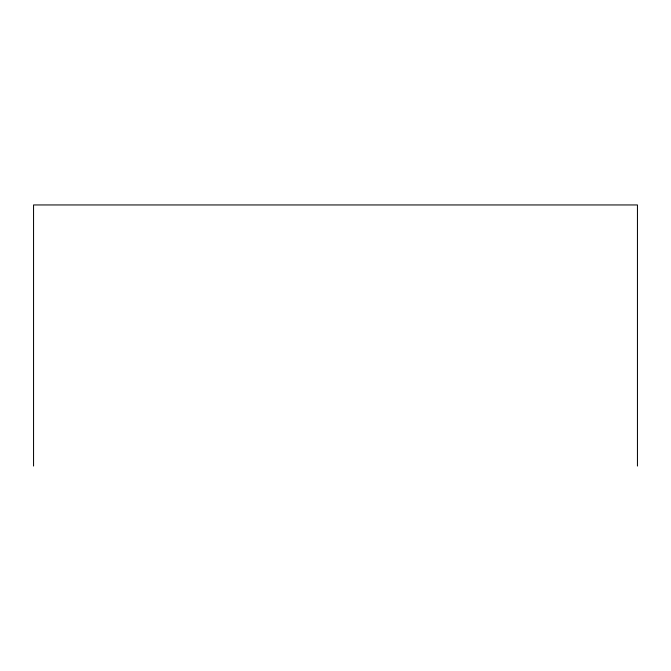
<?xml version="1.0" encoding="UTF-8"?>
<svg xmlns="http://www.w3.org/2000/svg" width="671" height="671" viewBox="0 0 671 671"><rect width="100%" height="100%" fill="white"/><g stroke="black" fill="none" stroke-linecap="round" stroke-linejoin="round"><path stroke-width="1.01" d="M637.45 466.051L637.45 204.949L33.55 204.949L33.55 466.051"/></g></svg>
